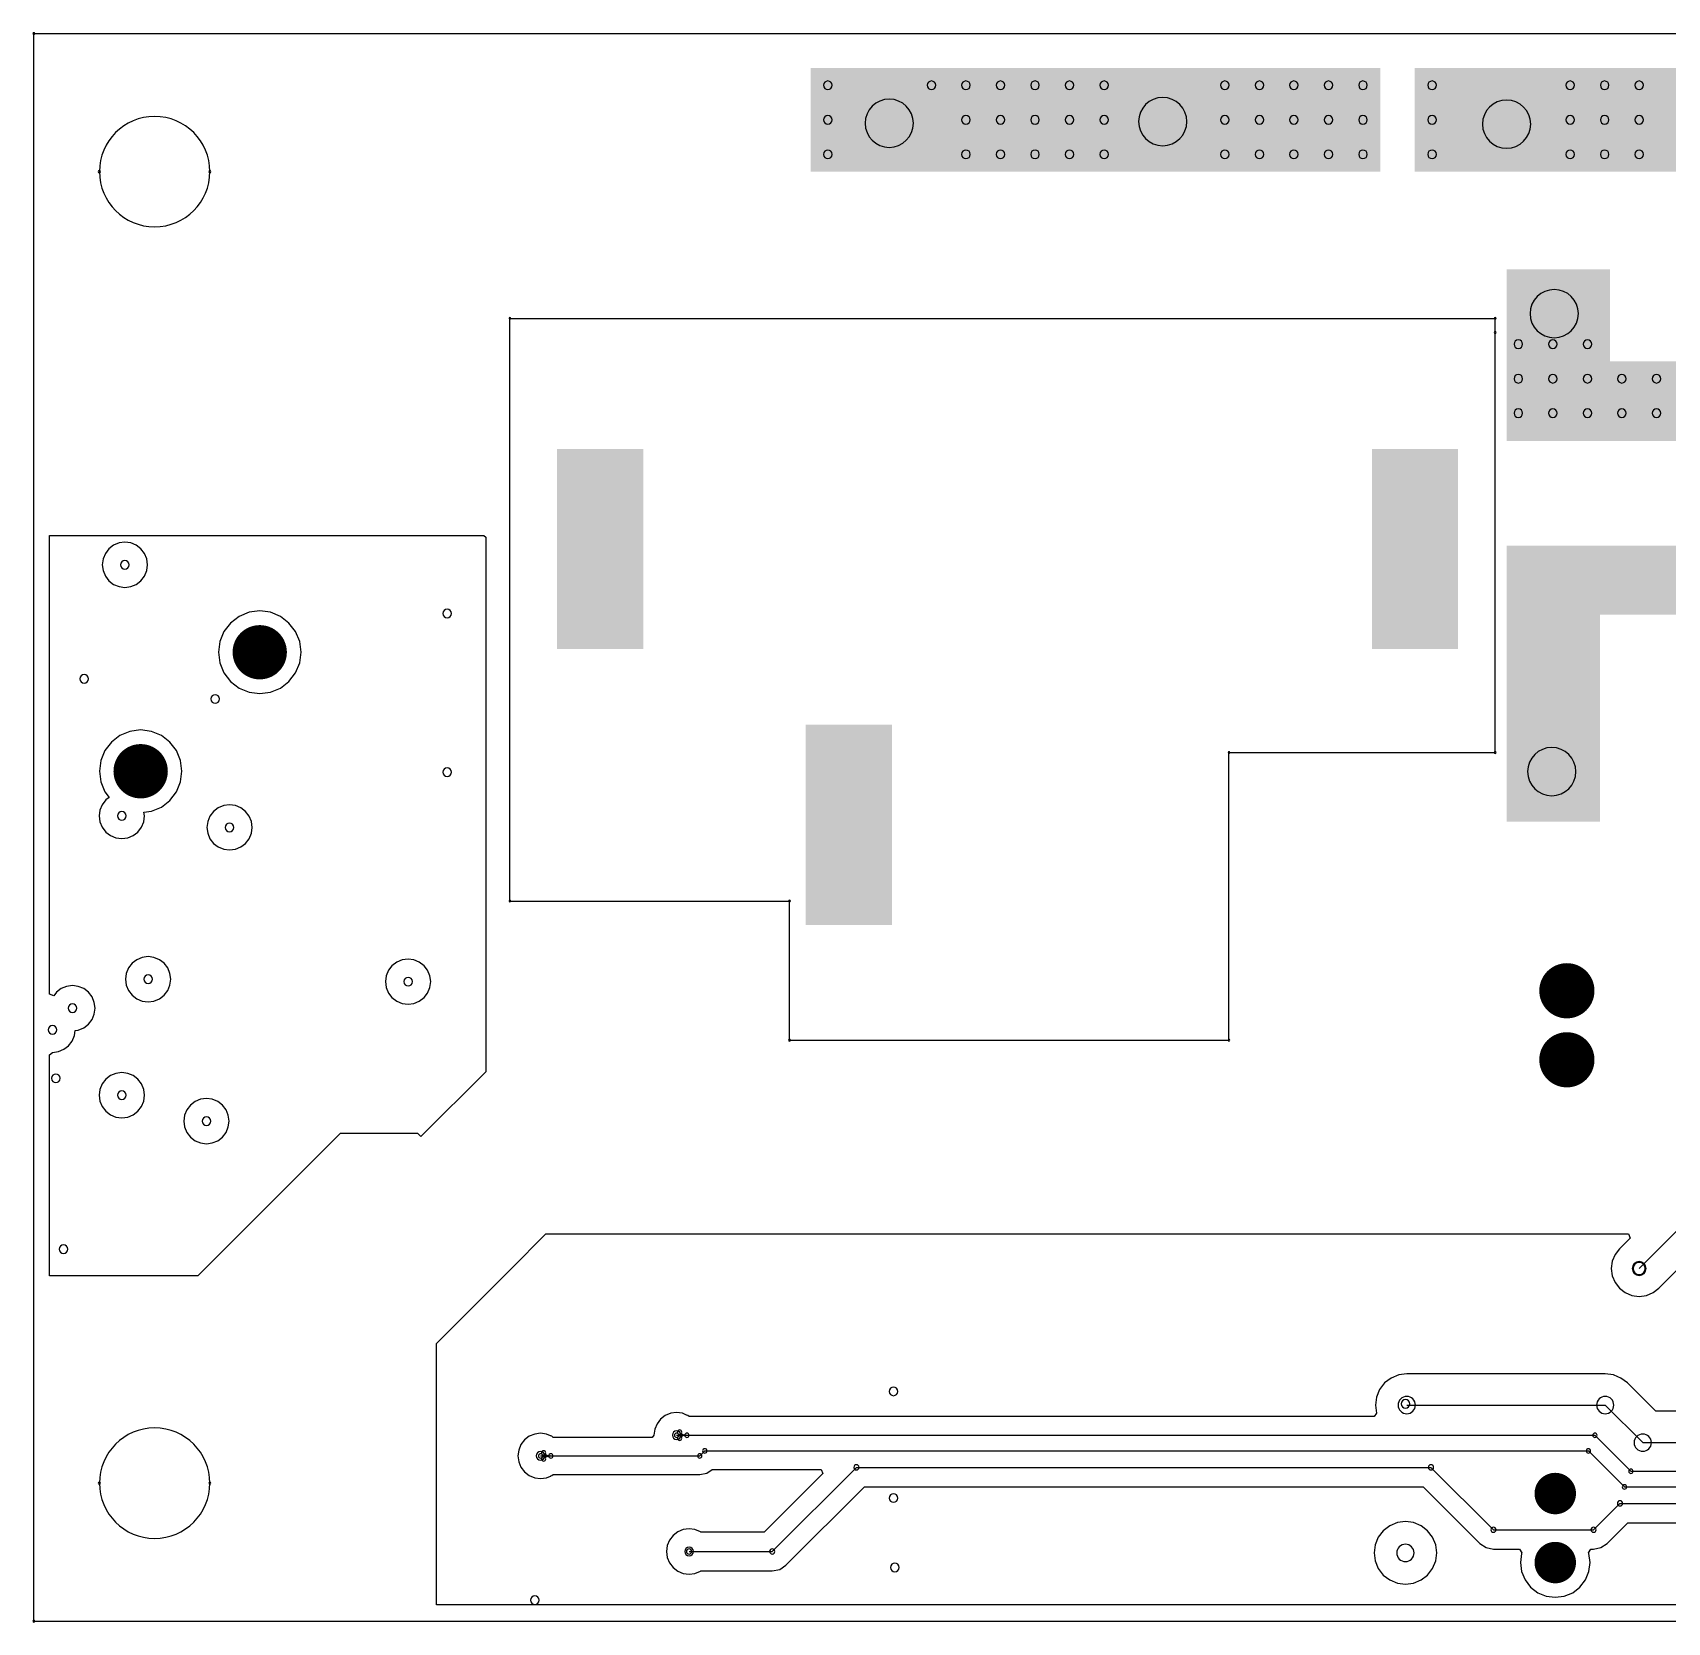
# Model space of a CAD drawing. Header units: inches. Extents: x 32166 to 34772, y 2386 to 4229.
# Drawn here: x 32893 to 33097.6, y 3573.1 to 3772 of the extents above; entities that cross this region are included whole.
import ezdxf

# ---------------------------------------------------------------- set-up
doc = ezdxf.new("R2010")
doc.units = ezdxf.units.IN
doc.header["$LTSCALE"] = 0.64311
doc.header["$MEASUREMENT"] = 0
for name, color, linetype in [('KEEPOUTLAYER', 6, 'CONTINUOUS'), ('MIDLAYER1', 16, 'CONTINUOUS'), ('MULTILAYER', 9, 'CONTINUOUS')]:
    doc.layers.add(name, color=color, linetype=linetype)

msp = doc.modelspace()

# ---------------------------------------------------------------- linework, layer by layer
at = {"layer": 'KEEPOUTLAYER'}
for p, q in [((32893.17, 3771.91), (34340.37, 3771.91)), ((32893.17, 3573.19), (32893.17, 3771.91)), ((32952.74, 3736.26), (33076.03, 3736.26)), ((32952.74, 3663.33), (32952.74, 3736.26)), ((33076.03, 3734.48), (33076.03, 3736.26)), ((33076.03, 3681.91), (33076.03, 3734.48)), ((33042.72, 3645.92), (33042.72, 3681.91)), ((33042.72, 3681.91), (33076.03, 3681.91)), ((32952.74, 3663.33), (32987.73, 3663.33)), ((32987.73, 3645.92), (32987.73, 3663.33)), ((32987.73, 3645.92), (33042.72, 3645.92)), ((32893.17, 3573.19), (34340.37, 3573.19))]:
    msp.add_line(p, q, dxfattribs=at)
for centre, radius, start, end in [((32893.17, 3771.91), 0.108, 0, 180), ((32893.17, 3771.91), 0.108, 0, 180), ((32893.17, 3771.91), 0.108, 180, 0), ((32893.17, 3771.91), 0.108, 180, 0), ((32908.29, 3754.63), 6.91, 0, 180), ((32901.38, 3754.63), 0.137, 0, 180), ((32901.38, 3754.63), 0.137, 180, 0), ((32908.29, 3754.63), 6.91, 180, 0), ((32915.2, 3754.63), 0.137, 0, 180), ((32915.2, 3754.63), 0.137, 180, 0), ((32952.74, 3736.26), 0.108, 0, 180), ((32952.74, 3736.26), 0.108, 0, 180), ((32952.74, 3736.26), 0.108, 180, 0), ((32952.74, 3736.26), 0.108, 180, 0), ((33076.03, 3736.26), 0.108, 0, 180), ((33076.03, 3736.26), 0.108, 0, 180), ((33076.03, 3736.26), 0.108, 180, 0), ((33076.03, 3736.26), 0.108, 180, 0), ((33076.03, 3734.48), 0.108, 0, 180), ((33076.03, 3734.48), 0.108, 0, 180), ((33076.03, 3734.48), 0.108, 180, 0), ((33076.03, 3734.48), 0.108, 180, 0), ((33042.72, 3681.91), 0.108, 0, 180), ((33042.72, 3681.91), 0.108, 0, 180), ((33042.72, 3681.91), 0.108, 180, 0), ((33042.72, 3681.91), 0.108, 180, 0), ((33076.03, 3681.91), 0.108, 0, 180), ((33076.03, 3681.91), 0.108, 0, 180), ((33076.03, 3681.91), 0.108, 180, 0), ((33076.03, 3681.91), 0.108, 180, 0), ((32952.74, 3663.33), 0.108, 0, 180), ((32952.74, 3663.33), 0.108, 0, 180), ((32952.74, 3663.33), 0.108, 180, 0), ((32952.74, 3663.33), 0.108, 180, 0), ((32987.73, 3663.33), 0.108, 0, 180), ((32987.73, 3663.33), 0.108, 0, 180), ((32987.73, 3663.33), 0.108, 180, 0), ((32987.73, 3663.33), 0.108, 180, 0), ((32987.73, 3645.92), 0.108, 0, 180), ((32987.73, 3645.92), 0.108, 0, 180), ((32987.73, 3645.92), 0.108, 180, 0), ((32987.73, 3645.92), 0.108, 180, 0), ((33042.72, 3645.92), 0.108, 0, 180), ((33042.72, 3645.92), 0.108, 0, 180), ((33042.72, 3645.92), 0.108, 180, 0), ((33042.72, 3645.92), 0.108, 180, 0), ((32908.29, 3590.47), 6.91, 0, 180), ((32901.38, 3590.47), 0.137, 0, 180), ((32901.38, 3590.47), 0.137, 180, 0), ((32908.29, 3590.47), 6.91, 180, 0), ((32915.2, 3590.47), 0.137, 0, 180), ((32915.2, 3590.47), 0.137, 180, 0), ((32893.17, 3573.19), 0.137, 0, 180), ((32893.17, 3573.19), 0.137, 180, 0), ((32893.17, 3573.19), 0.108, 0, 180), ((32893.17, 3573.19), 0.108, 180, 0)]:
    msp.add_arc(centre, radius, start, end, dxfattribs=at)
at = {"layer": 'MIDLAYER1'}
for p, q in [((32895.15, 3651.66), (32895.15, 3709.1)), ((32895.15, 3709.1), (32949.5, 3709.1)), ((32949.5, 3709.1), (32949.72, 3708.88)), ((32949.72, 3708.88), (32949.72, 3641.96)), ((32902.12, 3706.84), (32901.84, 3706.16)), ((32902.57, 3707.43), (32902.12, 3706.84)), ((32903.16, 3707.88), (32902.57, 3707.43)), ((32903.84, 3708.16), (32903.16, 3707.88)), ((32904.57, 3708.26), (32903.84, 3708.16)), ((32905.3, 3708.16), (32904.57, 3708.26)), ((32905.99, 3707.88), (32905.3, 3708.16)), ((32906.57, 3707.43), (32905.99, 3707.88)), ((32907.02, 3706.84), (32906.57, 3707.43)), ((32907.31, 3706.16), (32907.02, 3706.84)), ((32901.84, 3706.16), (32901.74, 3705.42)), ((32901.74, 3705.42), (32901.84, 3704.69)), ((32901.84, 3704.69), (32902.12, 3704.01)), ((32907.02, 3704.01), (32907.31, 3704.69)), ((32907.4, 3705.42), (32907.31, 3706.16)), ((32907.31, 3704.69), (32907.4, 3705.42)), ((32902.12, 3704.01), (32902.57, 3703.42)), ((32902.57, 3703.42), (32903.16, 3702.97)), ((32903.16, 3702.97), (32903.84, 3702.69)), ((32903.84, 3702.69), (32904.57, 3702.59)), ((32904.57, 3702.59), (32905.3, 3702.69)), ((32905.3, 3702.69), (32905.99, 3702.97)), ((32905.99, 3702.97), (32906.57, 3703.42)), ((32906.57, 3703.42), (32907.02, 3704.01)), ((32917.78, 3698.13), (32916.96, 3697.06)), ((32918.85, 3698.95), (32917.78, 3698.13)), ((32920.1, 3699.47), (32918.85, 3698.95)), ((32921.44, 3699.64), (32920.1, 3699.47)), ((32922.78, 3699.47), (32921.44, 3699.64)), ((32924.02, 3698.95), (32922.78, 3699.47)), ((32925.1, 3698.13), (32924.02, 3698.95)), ((32925.92, 3697.06), (32925.1, 3698.13)), ((32916.96, 3697.06), (32916.44, 3695.81)), ((32926.44, 3695.81), (32925.92, 3697.06)), ((32916.44, 3695.81), (32916.26, 3694.47)), ((32916.26, 3694.47), (32916.44, 3693.13)), ((32926.61, 3694.47), (32926.44, 3695.81)), ((32926.44, 3693.13), (32926.61, 3694.47)), ((32916.44, 3693.13), (32916.96, 3691.88)), ((32925.92, 3691.88), (32926.44, 3693.13)), ((32916.96, 3691.88), (32917.78, 3690.81)), ((32917.78, 3690.81), (32918.85, 3689.99)), ((32918.85, 3689.99), (32920.1, 3689.47)), ((32922.78, 3689.47), (32924.02, 3689.99)), ((32924.02, 3689.99), (32925.1, 3690.81)), ((32925.1, 3690.81), (32925.92, 3691.88)), ((32920.1, 3689.47), (32921.44, 3689.3)), ((32921.44, 3689.3), (32922.78, 3689.47)), ((32903.95, 3684.05), (32902.88, 3683.23)), ((32905.2, 3684.57), (32903.95, 3684.05)), ((32906.54, 3684.75), (32905.2, 3684.57)), ((32907.88, 3684.57), (32906.54, 3684.75)), ((32909.13, 3684.05), (32907.88, 3684.57)), ((32910.2, 3683.23), (32909.13, 3684.05)), ((32902.06, 3682.16), (32901.54, 3680.91)), ((32902.88, 3683.23), (32902.06, 3682.16)), ((32911.02, 3682.16), (32910.2, 3683.23)), ((32911.54, 3680.91), (32911.02, 3682.16)), ((32901.54, 3680.91), (32901.37, 3679.57)), ((32911.71, 3679.57), (32911.54, 3680.91)), ((32901.37, 3679.57), (32901.54, 3678.23)), ((32901.54, 3678.23), (32902.06, 3676.99)), ((32911.02, 3676.99), (32911.54, 3678.23)), ((32911.54, 3678.23), (32911.71, 3679.57)), ((32902.18, 3675.98), (32901.73, 3675.39)), ((32902.06, 3676.99), (32902.59, 3676.29)), ((32902.59, 3676.29), (32902.18, 3675.98)), ((32909.13, 3675.09), (32910.2, 3675.91)), ((32910.2, 3675.91), (32911.02, 3676.99)), ((32901.45, 3674.71), (32901.35, 3673.98)), ((32901.35, 3673.98), (32901.45, 3673.24)), ((32901.73, 3675.39), (32901.45, 3674.71)), ((32906.92, 3673.24), (32907.02, 3673.98)), ((32906.95, 3674.45), (32907.88, 3674.58)), ((32907.02, 3673.98), (32906.95, 3674.45)), ((32907.88, 3674.58), (32909.13, 3675.09)), ((32915.21, 3673.97), (32914.93, 3673.28)), ((32915.66, 3674.55), (32915.21, 3673.97)), ((32916.25, 3675), (32915.66, 3674.55)), ((32916.93, 3675.29), (32916.25, 3675)), ((32917.66, 3675.38), (32916.93, 3675.29)), ((32918.39, 3675.29), (32917.66, 3675.38)), ((32919.08, 3675), (32918.39, 3675.29)), ((32919.66, 3674.55), (32919.08, 3675)), ((32920.11, 3673.97), (32919.66, 3674.55)), ((32920.4, 3673.28), (32920.11, 3673.97)), ((32901.45, 3673.24), (32901.73, 3672.56)), ((32901.73, 3672.56), (32902.18, 3671.97)), ((32902.18, 3671.97), (32902.77, 3671.52)), ((32902.77, 3671.52), (32903.45, 3671.24)), ((32904.92, 3671.24), (32905.6, 3671.52)), ((32905.6, 3671.52), (32906.19, 3671.97)), ((32906.19, 3671.97), (32906.64, 3672.56)), ((32906.64, 3672.56), (32906.92, 3673.24)), ((32914.93, 3673.28), (32914.83, 3672.55)), ((32914.83, 3672.55), (32914.93, 3671.82)), ((32914.93, 3671.82), (32915.21, 3671.13)), ((32920.11, 3671.13), (32920.4, 3671.82)), ((32920.49, 3672.55), (32920.4, 3673.28)), ((32920.4, 3671.82), (32920.49, 3672.55)), ((32903.45, 3671.24), (32904.18, 3671.14)), ((32904.18, 3671.14), (32904.92, 3671.24)), ((32915.21, 3671.13), (32915.66, 3670.55)), ((32915.66, 3670.55), (32916.25, 3670.1)), ((32916.25, 3670.1), (32916.93, 3669.81)), ((32916.93, 3669.81), (32917.66, 3669.72)), ((32917.66, 3669.72), (32918.39, 3669.81)), ((32918.39, 3669.81), (32919.08, 3670.1)), ((32919.08, 3670.1), (32919.66, 3670.55)), ((32919.66, 3670.55), (32920.11, 3671.13)), ((32905.46, 3655.54), (32905.01, 3654.96)), ((32906.05, 3655.99), (32905.46, 3655.54)), ((32906.73, 3656.28), (32906.05, 3655.99)), ((32907.47, 3656.37), (32906.73, 3656.28)), ((32908.2, 3656.28), (32907.47, 3656.37)), ((32908.88, 3655.99), (32908.2, 3656.28)), ((32909.47, 3655.54), (32908.88, 3655.99)), ((32909.92, 3654.96), (32909.47, 3655.54)), ((32937.99, 3655.24), (32937.54, 3654.66)), ((32938.58, 3655.69), (32937.99, 3655.24)), ((32939.26, 3655.97), (32938.58, 3655.69)), ((32940, 3656.07), (32939.26, 3655.97)), ((32940.73, 3655.97), (32940, 3656.07)), ((32941.41, 3655.69), (32940.73, 3655.97)), ((32942, 3655.24), (32941.41, 3655.69)), ((32942.45, 3654.66), (32942, 3655.24)), ((32904.73, 3654.27), (32904.63, 3653.54)), ((32904.63, 3653.54), (32904.73, 3652.81)), ((32905.01, 3654.96), (32904.73, 3654.27)), ((32910.2, 3654.27), (32909.92, 3654.96)), ((32910.3, 3653.54), (32910.2, 3654.27)), ((32910.2, 3652.81), (32910.3, 3653.54)), ((32937.26, 3653.97), (32937.16, 3653.24)), ((32937.16, 3653.24), (32937.26, 3652.51)), ((32937.54, 3654.66), (32937.26, 3653.97)), ((32942.73, 3653.97), (32942.45, 3654.66)), ((32942.83, 3653.24), (32942.73, 3653.97)), ((32942.73, 3652.51), (32942.83, 3653.24)), ((32895.67, 3651.48), (32895.15, 3651.66)), ((32896, 3651.92), (32895.67, 3651.48)), ((32896.59, 3652.37), (32896, 3651.92)), ((32897.27, 3652.65), (32896.59, 3652.37)), ((32898.01, 3652.75), (32897.27, 3652.65)), ((32898.74, 3652.65), (32898.01, 3652.75)), ((32899.42, 3652.37), (32898.74, 3652.65)), ((32900.01, 3651.92), (32899.42, 3652.37)), ((32900.46, 3651.33), (32900.01, 3651.92)), ((32900.74, 3650.65), (32900.46, 3651.33)), ((32904.73, 3652.81), (32905.01, 3652.13)), ((32905.01, 3652.13), (32905.46, 3651.54)), ((32905.46, 3651.54), (32906.05, 3651.09)), ((32906.05, 3651.09), (32906.73, 3650.81)), ((32908.2, 3650.81), (32908.88, 3651.09)), ((32908.88, 3651.09), (32909.47, 3651.54)), ((32909.47, 3651.54), (32909.92, 3652.13)), ((32909.92, 3652.13), (32910.2, 3652.81)), ((32937.26, 3652.51), (32937.54, 3651.82)), ((32937.54, 3651.82), (32937.99, 3651.24)), ((32937.99, 3651.24), (32938.58, 3650.79)), ((32941.41, 3650.79), (32942, 3651.24)), ((32942, 3651.24), (32942.45, 3651.82)), ((32942.45, 3651.82), (32942.73, 3652.51)), ((32900.46, 3648.5), (32900.74, 3649.18)), ((32900.84, 3649.91), (32900.74, 3650.65)), ((32900.74, 3649.18), (32900.84, 3649.91)), ((32906.73, 3650.81), (32907.47, 3650.71)), ((32907.47, 3650.71), (32908.2, 3650.81)), ((32938.58, 3650.79), (32939.26, 3650.5)), ((32939.26, 3650.5), (32940, 3650.41)), ((32940, 3650.41), (32940.73, 3650.5)), ((32940.73, 3650.5), (32941.41, 3650.79)), ((32898.25, 3646.49), (32898.33, 3647.12)), ((32898.33, 3647.12), (32898.74, 3647.18)), ((32898.74, 3647.18), (32899.42, 3647.46)), ((32899.42, 3647.46), (32900.01, 3647.91)), ((32900.01, 3647.91), (32900.46, 3648.5)), ((32896.93, 3644.77), (32897.52, 3645.22)), ((32897.52, 3645.22), (32897.97, 3645.81)), ((32897.97, 3645.81), (32898.25, 3646.49)), ((32895.15, 3644.07), (32895.51, 3644.39)), ((32895.15, 3616.43), (32895.15, 3644.07)), ((32895.51, 3644.39), (32896.25, 3644.49)), ((32896.25, 3644.49), (32896.93, 3644.77)), ((32902.18, 3641.03), (32901.73, 3640.44)), ((32902.77, 3641.48), (32902.18, 3641.03)), ((32903.45, 3641.76), (32902.77, 3641.48)), ((32904.18, 3641.86), (32903.45, 3641.76)), ((32904.92, 3641.76), (32904.18, 3641.86)), ((32905.6, 3641.48), (32904.92, 3641.76)), ((32906.19, 3641.03), (32905.6, 3641.48)), ((32906.64, 3640.44), (32906.19, 3641.03)), ((32949.72, 3641.96), (32941.59, 3633.84)), ((32901.45, 3639.76), (32901.35, 3639.03)), ((32901.35, 3639.03), (32901.45, 3638.29)), ((32901.73, 3640.44), (32901.45, 3639.76)), ((32906.92, 3639.76), (32906.64, 3640.44)), ((32907.02, 3639.03), (32906.92, 3639.76)), ((32906.92, 3638.29), (32907.02, 3639.03)), ((32901.45, 3638.29), (32901.73, 3637.61)), ((32901.73, 3637.61), (32902.18, 3637.02)), ((32902.18, 3637.02), (32902.77, 3636.57)), ((32905.6, 3636.57), (32906.19, 3637.02)), ((32906.19, 3637.02), (32906.64, 3637.61)), ((32906.64, 3637.61), (32906.92, 3638.29)), ((32912.31, 3637.2), (32912.03, 3636.52)), ((32912.77, 3637.79), (32912.31, 3637.2)), ((32913.35, 3638.24), (32912.77, 3637.79)), ((32914.03, 3638.52), (32913.35, 3638.24)), ((32914.77, 3638.62), (32914.03, 3638.52)), ((32915.5, 3638.52), (32914.77, 3638.62)), ((32916.18, 3638.24), (32915.5, 3638.52)), ((32916.77, 3637.79), (32916.18, 3638.24)), ((32917.22, 3637.2), (32916.77, 3637.79)), ((32917.5, 3636.52), (32917.22, 3637.2)), ((32902.77, 3636.57), (32903.45, 3636.29)), ((32903.45, 3636.29), (32904.18, 3636.19)), ((32904.18, 3636.19), (32904.92, 3636.29)), ((32904.92, 3636.29), (32905.6, 3636.57)), ((32912.03, 3636.52), (32911.94, 3635.79)), ((32911.94, 3635.79), (32912.03, 3635.05)), ((32912.03, 3635.05), (32912.31, 3634.37)), ((32917.22, 3634.37), (32917.5, 3635.05)), ((32917.6, 3635.79), (32917.5, 3636.52)), ((32917.5, 3635.05), (32917.6, 3635.79)), ((32912.31, 3634.37), (32912.77, 3633.78)), ((32912.77, 3633.78), (32913.35, 3633.33)), ((32913.35, 3633.33), (32914.03, 3633.05)), ((32931.49, 3634.23), (32913.69, 3616.43)), ((32914.03, 3633.05), (32914.77, 3632.95)), ((32914.77, 3632.95), (32915.5, 3633.05)), ((32915.5, 3633.05), (32916.18, 3633.33)), ((32916.18, 3633.33), (32916.77, 3633.78)), ((32916.77, 3633.78), (32917.22, 3634.37)), ((32941.21, 3634.23), (32931.49, 3634.23)), ((32941.59, 3633.84), (32941.21, 3634.23)), ((33094.05, 3617.34), (33099.27, 3622.57)), ((32952.85, 3617.26), (32957.25, 3621.66)), ((32957.25, 3621.66), (33092.72, 3621.66)), ((33092.93, 3621.15), (33091.58, 3619.8)), ((33092.72, 3621.66), (33092.93, 3621.15)), ((33091.03, 3619.08), (33090.68, 3618.24)), ((33091.58, 3619.8), (33091.03, 3619.08)), ((33096.51, 3614.88), (33100.72, 3619.08)), ((32913.69, 3616.43), (32895.15, 3616.43)), ((32943.54, 3607.94), (32952.85, 3617.26)), ((33090.68, 3618.24), (33090.56, 3617.34)), ((33090.56, 3617.34), (33090.68, 3616.44)), ((33090.68, 3616.44), (33091.03, 3615.6)), ((33091.03, 3615.6), (33091.58, 3614.88)), ((33091.58, 3614.88), (33092.3, 3614.32)), ((33092.3, 3614.32), (33093.15, 3613.97)), ((33094.95, 3613.97), (33095.79, 3614.32)), ((33095.79, 3614.32), (33096.51, 3614.88)), ((33093.15, 3613.97), (33094.05, 3613.85)), ((33094.05, 3613.85), (33094.95, 3613.97)), ((32943.54, 3575.23), (32943.54, 3607.94)), ((33063.96, 3604.02), (33063.01, 3603.63)), ((33064.97, 3604.16), (33063.96, 3604.02)), ((33089.8, 3604.16), (33064.97, 3604.16)), ((33090.82, 3604.02), (33089.8, 3604.16)), ((33091.37, 3603.79), (33090.82, 3604.02)), ((33061.57, 3602.2), (33061.18, 3601.25)), ((33062.2, 3603.01), (33061.57, 3602.2)), ((33063.01, 3603.63), (33062.2, 3603.01)), ((33091.76, 3603.63), (33091.37, 3603.79)), ((33092.57, 3603.01), (33091.76, 3603.63)), ((33096.12, 3599.46), (33092.57, 3603.01)), ((33061.18, 3601.25), (33061.05, 3600.24)), ((33061.05, 3600.24), (33061.18, 3599.22)), ((33064.97, 3600.24), (33089.8, 3600.24)), ((33089.8, 3600.24), (33094.5, 3595.54)), ((32971.15, 3597.89), (32970.87, 3597.21)), ((32971.6, 3598.48), (32971.15, 3597.89)), ((32972.19, 3598.93), (32971.6, 3598.48)), ((32972.87, 3599.21), (32972.19, 3598.93)), ((32973.61, 3599.31), (32972.87, 3599.21)), ((32974.34, 3599.21), (32973.61, 3599.31)), ((32974.85, 3599), (32974.34, 3599.21)), ((32974.87, 3598.99), (32974.85, 3599)), ((32974.89, 3598.98), (32974.87, 3598.99)), ((32975.02, 3598.93), (32974.89, 3598.98)), ((32975.19, 3598.8), (32975.02, 3598.93)), ((33060.9, 3598.8), (32975.19, 3598.8)), ((33061.18, 3599.22), (33060.9, 3598.8)), ((33112.48, 3599.46), (33096.12, 3599.46)), ((32954.58, 3595.89), (32954.13, 3595.3)), ((32955.17, 3596.34), (32954.58, 3595.89)), ((32955.85, 3596.62), (32955.17, 3596.34)), ((32956.58, 3596.71), (32955.85, 3596.62)), ((32957.32, 3596.62), (32956.58, 3596.71)), ((32957.83, 3596.41), (32957.32, 3596.62)), ((32957.85, 3596.4), (32957.83, 3596.41)), ((32957.87, 3596.39), (32957.85, 3596.4)), ((32958, 3596.34), (32957.87, 3596.39)), ((32958.17, 3596.2), (32958, 3596.34)), ((32970.54, 3596.2), (32958.17, 3596.2)), ((32970.77, 3596.47), (32970.54, 3596.2)), ((32970.87, 3597.21), (32970.77, 3596.47)), ((32973.61, 3596.47), (33088.51, 3596.47)), ((33088.51, 3596.47), (33093.02, 3591.96)), ((32953.85, 3594.62), (32953.75, 3593.88)), ((32953.75, 3593.88), (32953.85, 3593.15)), ((32954.13, 3595.3), (32953.85, 3594.62)), ((32956.58, 3593.88), (32976.5, 3593.88)), ((32976.5, 3593.88), (32977.13, 3594.51)), ((32977.13, 3594.51), (33087.7, 3594.51)), ((33087.7, 3594.51), (33092.21, 3590)), ((33094.5, 3595.54), (33114.1, 3595.54)), ((32953.85, 3593.15), (32954.13, 3592.47)), ((32954.13, 3592.47), (32954.58, 3591.88)), ((32954.58, 3591.88), (32955.17, 3591.43)), ((32976.5, 3591.56), (32977.39, 3591.74)), ((32977.39, 3591.74), (32978.07, 3592.19)), ((32978.07, 3592.19), (32991.7, 3592.19)), ((32985.57, 3581.92), (32996.11, 3592.45)), ((32991.7, 3592.19), (32991.91, 3591.69)), ((32996.11, 3592.45), (33068, 3592.45)), ((33068, 3592.45), (33075.82, 3584.64)), ((33093.02, 3591.96), (33126.27, 3591.96)), ((32955.17, 3591.43), (32955.85, 3591.15)), ((32955.85, 3591.15), (32956.58, 3591.05)), ((32956.58, 3591.05), (32957.32, 3591.15)), ((32957.32, 3591.15), (32957.83, 3591.36)), ((32957.83, 3591.36), (32957.85, 3591.36)), ((32957.85, 3591.36), (32957.87, 3591.37)), ((32957.87, 3591.37), (32958, 3591.43)), ((32958, 3591.43), (32958.17, 3591.56)), ((32958.17, 3591.56), (32976.5, 3591.56)), ((32991.91, 3591.69), (32984.57, 3584.34)), ((32987.28, 3580.2), (32997.11, 3590.03)), ((32997.11, 3590.03), (33067, 3590.03)), ((33067, 3590.03), (33074.1, 3582.92)), ((33092.21, 3590), (33127.08, 3590)), ((33088.34, 3584.64), (33091.65, 3587.94)), ((33091.65, 3587.94), (33127.94, 3587.94)), ((33064.8, 3585.66), (33063.79, 3585.53)), ((33065.82, 3585.53), (33064.8, 3585.66)), ((32973.16, 3583.92), (32972.71, 3583.33)), ((32973.74, 3584.37), (32973.16, 3583.92)), ((32974.43, 3584.65), (32973.74, 3584.37)), ((32975.16, 3584.75), (32974.43, 3584.65)), ((32975.89, 3584.65), (32975.16, 3584.75)), ((32976.58, 3584.37), (32975.89, 3584.65)), ((32976.62, 3584.34), (32976.58, 3584.37)), ((32984.57, 3584.34), (32976.62, 3584.34)), ((33061.4, 3583.7), (33061.01, 3582.76)), ((33062.03, 3584.52), (33061.4, 3583.7)), ((33062.84, 3585.14), (33062.03, 3584.52)), ((33063.79, 3585.53), (33062.84, 3585.14)), ((33066.76, 3585.14), (33065.82, 3585.53)), ((33067.57, 3584.52), (33066.76, 3585.14)), ((33068.2, 3583.7), (33067.57, 3584.52)), ((33068.59, 3582.76), (33068.2, 3583.7)), ((33075.82, 3584.64), (33088.34, 3584.64)), ((33090.06, 3582.92), (33092.65, 3585.52)), ((33092.65, 3585.52), (33127.94, 3585.52)), ((32972.42, 3582.65), (32972.33, 3581.92)), ((32972.33, 3581.92), (32972.42, 3581.18)), ((32972.71, 3583.33), (32972.42, 3582.65)), ((32975.16, 3581.92), (32985.57, 3581.92)), ((33061.01, 3582.76), (33060.88, 3581.74)), ((33060.88, 3581.74), (33061.01, 3580.73)), ((33068.72, 3581.74), (33068.59, 3582.76)), ((33068.59, 3580.73), (33068.72, 3581.74)), ((33074.1, 3582.92), (33074.89, 3582.4)), ((33074.89, 3582.4), (33075.82, 3582.22)), ((33075.82, 3582.22), (33079.08, 3582.22)), ((33079.08, 3582.22), (33079.38, 3581.76)), ((33079.34, 3581.66), (33079.19, 3580.53)), ((33079.38, 3581.76), (33079.34, 3581.66)), ((33087.72, 3581.76), (33088.02, 3582.22)), ((33087.76, 3581.66), (33087.72, 3581.76)), ((33087.91, 3580.53), (33087.76, 3581.66)), ((33088.02, 3582.22), (33088.34, 3582.22)), ((33088.34, 3582.22), (33089.27, 3582.4)), ((33089.27, 3582.4), (33090.06, 3582.92)), ((32972.42, 3581.18), (32972.71, 3580.5)), ((32972.71, 3580.5), (32973.16, 3579.91)), ((32973.16, 3579.91), (32973.74, 3579.46)), ((32973.74, 3579.46), (32974.43, 3579.18)), ((32975.89, 3579.18), (32976.58, 3579.46)), ((32976.58, 3579.46), (32976.62, 3579.49)), ((32976.62, 3579.49), (32985.57, 3579.49)), ((32985.57, 3579.49), (32986.5, 3579.68)), ((32986.5, 3579.68), (32987.28, 3580.2)), ((33061.01, 3580.73), (33061.4, 3579.78)), ((33061.4, 3579.78), (33062.03, 3578.97)), ((33067.57, 3578.97), (33068.2, 3579.78)), ((33068.2, 3579.78), (33068.59, 3580.73)), ((33079.19, 3580.53), (33079.34, 3579.41)), ((33087.76, 3579.41), (33087.91, 3580.53)), ((32974.43, 3579.18), (32975.16, 3579.08)), ((32975.16, 3579.08), (32975.89, 3579.18)), ((33062.03, 3578.97), (33062.84, 3578.35)), ((33062.84, 3578.35), (33063.79, 3577.96)), ((33063.79, 3577.96), (33064.8, 3577.82)), ((33064.8, 3577.82), (33065.82, 3577.96)), ((33065.82, 3577.96), (33066.76, 3578.35)), ((33066.76, 3578.35), (33067.57, 3578.97)), ((33079.34, 3579.41), (33079.78, 3578.35)), ((33079.78, 3578.35), (33080.47, 3577.45)), ((33080.47, 3577.45), (33081.37, 3576.76)), ((33085.73, 3576.76), (33086.63, 3577.45)), ((33086.63, 3577.45), (33087.32, 3578.35)), ((33087.32, 3578.35), (33087.76, 3579.41)), ((33081.37, 3576.76), (33082.42, 3576.32)), ((33082.42, 3576.32), (33083.55, 3576.18)), ((33083.55, 3576.18), (33084.68, 3576.32)), ((33084.68, 3576.32), (33085.73, 3576.76)), ((33365.74, 3575.23), (32943.54, 3575.23))]:
    msp.add_line(p, q, dxfattribs=at)
for points, const_width in [([(32922.64, 3695.67, 1), (32920.24, 3693.27, 1)], 3.4), ([(32907.74, 3680.78, 1), (32905.34, 3678.37, 1)], 3.4), ([(33083.28, 3652.1, 1), (33086.73, 3652.1, 1)], 3.46), ([(33083.28, 3643.46, 1), (33086.73, 3643.46, 1)], 3.46), ([(33084.85, 3589.17, 1), (33082.25, 3589.17, 1)], 2.59), ([(33084.85, 3580.53, 1), (33082.25, 3580.53, 1)], 2.59)]:
    msp.add_lwpolyline(points, format="xyb", close=True, dxfattribs=dict(at, const_width=const_width))
for centre, radius, start, end in [((32992.53, 3765.43), 0.54, 0, 180), ((33005.49, 3765.43), 0.54, 0, 180), ((33009.81, 3765.43), 0.54, 0, 180), ((33014.13, 3765.43), 0.54, 0, 180), ((33018.45, 3765.43), 0.54, 0, 180), ((33022.77, 3765.43), 0.54, 0, 180), ((33027.09, 3765.43), 0.54, 0, 180), ((33042.21, 3765.43), 0.54, 0, 180), ((33046.53, 3765.43), 0.54, 0, 180), ((33050.85, 3765.43), 0.54, 0, 180), ((33055.17, 3765.43), 0.54, 0, 180), ((33059.49, 3765.43), 0.54, 0, 180), ((33068.13, 3765.43), 0.54, 0, 180), ((33085.41, 3765.43), 0.54, 0, 180), ((33089.73, 3765.43), 0.54, 0, 180), ((33094.05, 3765.43), 0.54, 0, 180), ((32992.53, 3765.43), 0.54, 180, 0), ((33000.21, 3760.68), 3.02, 0, 180), ((33005.49, 3765.43), 0.54, 180, 0), ((33009.81, 3765.43), 0.54, 180, 0), ((33014.13, 3765.43), 0.54, 180, 0), ((33018.45, 3765.43), 0.54, 180, 0), ((33022.77, 3765.43), 0.54, 180, 0), ((33027.09, 3765.43), 0.54, 180, 0), ((33034.43, 3760.89), 3.02, 0, 180), ((33042.21, 3765.43), 0.54, 180, 0), ((33046.53, 3765.43), 0.54, 180, 0), ((33050.85, 3765.43), 0.54, 180, 0), ((33055.17, 3765.43), 0.54, 180, 0), ((33059.49, 3765.43), 0.54, 180, 0), ((33068.13, 3765.43), 0.54, 180, 0), ((33077.46, 3760.57), 3.02, 0, 180), ((33085.41, 3765.43), 0.54, 180, 0), ((33089.73, 3765.43), 0.54, 180, 0), ((33094.05, 3765.43), 0.54, 180, 0), ((32992.53, 3761.11), 0.54, 0, 180), ((33009.81, 3761.11), 0.54, 0, 180), ((33014.13, 3761.11), 0.54, 0, 180), ((33018.45, 3761.11), 0.54, 0, 180), ((33022.77, 3761.11), 0.54, 0, 180), ((33027.09, 3761.11), 0.54, 0, 180), ((33042.21, 3761.11), 0.54, 0, 180), ((33046.53, 3761.11), 0.54, 0, 180), ((33050.85, 3761.11), 0.54, 0, 180), ((33055.17, 3761.11), 0.54, 0, 180), ((33059.49, 3761.11), 0.54, 0, 180), ((33068.13, 3761.11), 0.54, 0, 180), ((33085.41, 3761.11), 0.54, 0, 180), ((33089.73, 3761.11), 0.54, 0, 180), ((33094.05, 3761.11), 0.54, 0, 180), ((32992.53, 3761.11), 0.54, 180, 0), ((33000.21, 3760.68), 3.02, 180, 0), ((33009.81, 3761.11), 0.54, 180, 0), ((33014.13, 3761.11), 0.54, 180, 0), ((33018.45, 3761.11), 0.54, 180, 0), ((33022.77, 3761.11), 0.54, 180, 0), ((33027.09, 3761.11), 0.54, 180, 0), ((33034.43, 3760.89), 3.02, 180, 0), ((33042.21, 3761.11), 0.54, 180, 0), ((33046.53, 3761.11), 0.54, 180, 0), ((33050.85, 3761.11), 0.54, 180, 0), ((33055.17, 3761.11), 0.54, 180, 0), ((33059.49, 3761.11), 0.54, 180, 0), ((33068.13, 3761.11), 0.54, 180, 0), ((33077.46, 3760.57), 3.02, 180, 0), ((33085.41, 3761.11), 0.54, 180, 0), ((33089.73, 3761.11), 0.54, 180, 0), ((33094.05, 3761.11), 0.54, 180, 0), ((32992.53, 3756.79), 0.54, 0, 180), ((32992.53, 3756.79), 0.54, 180, 0), ((33009.81, 3756.79), 0.54, 0, 180), ((33009.81, 3756.79), 0.54, 180, 0), ((33014.13, 3756.79), 0.54, 0, 180), ((33014.13, 3756.79), 0.54, 180, 0), ((33018.45, 3756.79), 0.54, 0, 180), ((33018.45, 3756.79), 0.54, 180, 0), ((33022.77, 3756.79), 0.54, 0, 180), ((33022.77, 3756.79), 0.54, 180, 0), ((33027.09, 3756.79), 0.54, 0, 180), ((33027.09, 3756.79), 0.54, 180, 0), ((33042.21, 3756.79), 0.54, 0, 180), ((33042.21, 3756.79), 0.54, 180, 0), ((33046.53, 3756.79), 0.54, 0, 180), ((33046.53, 3756.79), 0.54, 180, 0), ((33050.85, 3756.79), 0.54, 0, 180), ((33050.85, 3756.79), 0.54, 180, 0), ((33055.17, 3756.79), 0.54, 0, 180), ((33055.17, 3756.79), 0.54, 180, 0), ((33059.49, 3756.79), 0.54, 0, 180), ((33059.49, 3756.79), 0.54, 180, 0), ((33068.13, 3756.79), 0.54, 0, 180), ((33068.13, 3756.79), 0.54, 180, 0), ((33085.41, 3756.79), 0.54, 0, 180), ((33085.41, 3756.79), 0.54, 180, 0), ((33089.73, 3756.79), 0.54, 0, 180), ((33089.73, 3756.79), 0.54, 180, 0), ((33094.05, 3756.79), 0.54, 0, 180), ((33094.05, 3756.79), 0.54, 180, 0), ((33083.42, 3736.85), 3.02, 0, 180), ((33083.42, 3736.85), 3.02, 180, 0), ((33078.93, 3733.03), 0.54, 0, 180), ((33078.93, 3733.03), 0.54, 180, 0), ((33083.25, 3733.03), 0.54, 0, 180), ((33083.25, 3733.03), 0.54, 180, 0), ((33087.57, 3733.03), 0.54, 0, 180), ((33087.57, 3733.03), 0.54, 180, 0), ((33078.93, 3728.71), 0.54, 0, 180), ((33078.93, 3728.71), 0.54, 0, 180), ((33083.25, 3728.71), 0.54, 0, 180), ((33083.25, 3728.71), 0.54, 0, 180), ((33087.57, 3728.71), 0.54, 0, 180), ((33087.57, 3728.71), 0.54, 0, 180), ((33091.89, 3728.71), 0.54, 0, 180), ((33096.21, 3728.71), 0.54, 0, 180), ((33078.93, 3728.71), 0.54, 180, 0), ((33078.93, 3728.71), 0.54, 180, 0), ((33083.25, 3728.71), 0.54, 180, 0), ((33083.25, 3728.71), 0.54, 180, 0), ((33087.57, 3728.71), 0.54, 180, 0), ((33087.57, 3728.71), 0.54, 180, 0), ((33091.89, 3728.71), 0.54, 180, 0), ((33096.21, 3728.71), 0.54, 180, 0), ((33078.93, 3724.39), 0.54, 0, 180), ((33083.25, 3724.39), 0.54, 0, 180), ((33087.57, 3724.39), 0.54, 0, 180), ((33091.89, 3724.39), 0.54, 0, 180), ((33096.21, 3724.39), 0.54, 0, 180), ((33078.93, 3724.39), 0.54, 180, 0), ((33083.25, 3724.39), 0.54, 180, 0), ((33087.57, 3724.39), 0.54, 180, 0), ((33091.89, 3724.39), 0.54, 180, 0), ((33096.21, 3724.39), 0.54, 180, 0), ((32904.57, 3705.42), 0.54, 0, 180), ((32904.57, 3705.42), 0.54, 180, 0), ((32944.88, 3699.33), 0.54, 0, 180), ((32944.88, 3699.33), 0.54, 180, 0), ((32899.47, 3691.13), 0.54, 0, 180), ((32899.47, 3691.13), 0.54, 180, 0), ((32915.85, 3688.62), 0.54, 0, 180), ((32915.85, 3688.62), 0.54, 180, 0), ((33083.11, 3679.53), 3.02, 0, 180), ((32944.88, 3679.46), 0.54, 0, 180), ((32944.88, 3679.46), 0.54, 180, 0), ((33083.11, 3679.53), 3.02, 180, 0), ((32904.18, 3673.98), 0.54, 0, 180), ((32904.18, 3673.98), 0.54, 180, 0), ((32917.66, 3672.55), 0.54, 0, 180), ((32917.66, 3672.55), 0.54, 180, 0), ((32907.47, 3653.54), 0.54, 0, 180), ((32907.47, 3653.54), 0.54, 180, 0), ((32940, 3653.24), 0.54, 0, 180), ((32940, 3653.24), 0.54, 180, 0), ((32898.01, 3649.91), 0.54, 0, 180), ((32898.01, 3649.91), 0.54, 180, 0), ((32895.51, 3647.22), 0.54, 0, 180), ((32895.51, 3647.22), 0.54, 180, 0), ((32895.93, 3641.14), 0.54, 0, 180), ((32895.93, 3641.14), 0.54, 180, 0), ((32904.18, 3639.03), 0.54, 0, 180), ((32904.18, 3639.03), 0.54, 180, 0), ((32914.77, 3635.79), 0.54, 0, 180), ((32914.77, 3635.79), 0.54, 180, 0), ((32896.88, 3619.76), 0.54, 0, 180), ((32896.88, 3619.76), 0.54, 180, 0), ((33094.05, 3617.34), 0.864, 0, 180), ((33094.05, 3617.34), 0.864, 180, 0), ((33094.05, 3617.34), 0.756, 0, 180), ((33094.05, 3617.34), 0.756, 180, 0), ((33000.74, 3601.96), 0.54, 0, 180), ((33000.74, 3601.96), 0.54, 180, 0), ((33064.97, 3600.24), 1.08, 0, 180), ((33064.97, 3600.24), 1.08, 180, 0), ((33064.8, 3600.41), 0.54, 0, 180), ((33064.8, 3600.41), 0.54, 180, 0), ((33089.8, 3600.24), 1.08, 0, 180), ((33089.8, 3600.24), 1.08, 0, 180), ((33089.8, 3600.24), 1.08, 180, 0), ((33089.8, 3600.24), 1.08, 180, 0), ((32973.61, 3596.47), 0.54, 0, 180), ((32973.61, 3596.47), 0.54, 180, 0), ((32973.61, 3596.47), 0.274, 0, 180), ((32973.61, 3596.47), 0.274, 180, 0), ((32973.98, 3596.85), 0.274, 0, 180), ((32973.98, 3596.85), 0.274, 0, 180), ((32973.98, 3596.85), 0.274, 180, 0), ((32973.98, 3596.85), 0.274, 180, 0), ((32973.98, 3596.1), 0.274, 0, 180), ((32973.98, 3596.1), 0.274, 0, 180), ((32973.98, 3596.1), 0.274, 180, 0), ((32973.98, 3596.1), 0.274, 180, 0), ((32974.89, 3597.76), 1.28, 224.9996, 269.9996), ((32974.89, 3597.76), 1.28, 224.9996, 269.9996), ((32974.89, 3595.19), 1.28, 90.0004, 135.0004), ((32974.89, 3595.19), 1.28, 90.0004, 135.0004), ((32974.89, 3596.47), 0.274, 0, 180), ((32974.89, 3596.47), 0.274, 0, 180), ((32974.89, 3596.47), 0.274, 0, 180), ((32974.89, 3596.47), 0.274, 0, 180), ((32974.89, 3596.47), 0.274, 180, 0), ((32974.89, 3596.47), 0.274, 180, 0), ((32974.89, 3596.47), 0.274, 180, 0), ((32974.89, 3596.47), 0.274, 180, 0), ((33088.51, 3596.47), 0.274, 0, 180), ((33088.51, 3596.47), 0.274, 0, 180), ((33088.51, 3596.47), 0.274, 180, 0), ((33088.51, 3596.47), 0.274, 180, 0), ((33094.5, 3595.54), 1.08, 0, 180), ((33094.5, 3595.54), 1.08, 0, 180), ((32956.58, 3593.88), 0.54, 0, 180), ((32956.58, 3593.88), 0.54, 180, 0), ((32956.58, 3593.88), 0.274, 0, 180), ((32956.58, 3593.88), 0.274, 180, 0), ((32956.96, 3594.26), 0.274, 0, 180), ((32956.96, 3594.26), 0.274, 0, 180), ((32956.96, 3594.26), 0.274, 180, 0), ((32956.96, 3594.26), 0.274, 180, 0), ((32956.96, 3593.51), 0.274, 0, 180), ((32956.96, 3593.51), 0.274, 0, 180), ((32957.87, 3595.17), 1.28, 224.9996, 269.9996), ((32957.87, 3595.17), 1.28, 224.9996, 269.9996), ((32957.87, 3592.6), 1.28, 90.0004, 135.0004), ((32957.87, 3592.6), 1.28, 90.0004, 135.0004), ((32957.87, 3593.88), 0.274, 0, 180), ((32957.87, 3593.88), 0.274, 0, 180), ((32957.87, 3593.88), 0.274, 0, 180), ((32957.87, 3593.88), 0.274, 0, 180), ((32957.87, 3593.88), 0.274, 180, 0), ((32957.87, 3593.88), 0.274, 180, 0), ((32957.87, 3593.88), 0.274, 180, 0), ((32957.87, 3593.88), 0.274, 180, 0), ((32976.5, 3593.88), 0.274, 0, 180), ((32976.5, 3593.88), 0.274, 0, 180), ((32976.5, 3593.88), 0.274, 180, 0), ((32976.5, 3593.88), 0.274, 180, 0), ((32977.13, 3594.51), 0.274, 0, 180), ((32977.13, 3594.51), 0.274, 0, 180), ((32977.13, 3594.51), 0.274, 180, 0), ((32977.13, 3594.51), 0.274, 180, 0), ((33087.7, 3594.51), 0.274, 0, 180), ((33087.7, 3594.51), 0.274, 0, 180), ((33087.7, 3594.51), 0.274, 180, 0), ((33087.7, 3594.51), 0.274, 180, 0), ((33094.5, 3595.54), 1.08, 180, 0), ((33094.5, 3595.54), 1.08, 180, 0), ((32956.96, 3593.51), 0.274, 180, 0), ((32956.96, 3593.51), 0.274, 180, 0), ((32996.11, 3592.45), 0.324, 0, 180), ((32996.11, 3592.45), 0.324, 0, 180), ((32996.11, 3592.45), 0.324, 180, 0), ((32996.11, 3592.45), 0.324, 180, 0), ((33068, 3592.45), 0.324, 0, 180), ((33068, 3592.45), 0.324, 0, 180), ((33068, 3592.45), 0.324, 180, 0), ((33068, 3592.45), 0.324, 180, 0), ((33093.02, 3591.96), 0.274, 0, 180), ((33093.02, 3591.96), 0.274, 0, 180), ((33093.02, 3591.96), 0.274, 180, 0), ((33093.02, 3591.96), 0.274, 180, 0), ((33092.21, 3590), 0.274, 0, 180), ((33092.21, 3590), 0.274, 0, 180), ((33092.21, 3590), 0.274, 180, 0), ((33092.21, 3590), 0.274, 180, 0), ((33000.74, 3588.61), 0.54, 0, 180), ((33000.74, 3588.61), 0.54, 180, 0), ((33091.65, 3587.94), 0.324, 0, 180), ((33091.65, 3587.94), 0.324, 0, 180), ((33091.65, 3587.94), 0.324, 180, 0), ((33091.65, 3587.94), 0.324, 180, 0), ((33075.82, 3584.64), 0.324, 0, 180), ((33075.82, 3584.64), 0.324, 0, 180), ((33075.82, 3584.64), 0.324, 180, 0), ((33075.82, 3584.64), 0.324, 180, 0), ((33088.34, 3584.64), 0.324, 0, 180), ((33088.34, 3584.64), 0.324, 0, 180), ((33088.34, 3584.64), 0.324, 180, 0), ((33088.34, 3584.64), 0.324, 180, 0), ((32975.16, 3581.92), 0.54, 0, 180), ((32975.16, 3581.92), 0.54, 180, 0), ((32975.16, 3581.92), 0.324, 0, 180), ((32975.16, 3581.92), 0.324, 180, 0), ((32985.57, 3581.92), 0.324, 0, 180), ((32985.57, 3581.92), 0.324, 0, 180), ((32985.57, 3581.92), 0.324, 180, 0), ((32985.57, 3581.92), 0.324, 180, 0), ((33064.8, 3581.74), 1.08, 0, 180), ((33064.8, 3581.74), 1.08, 180, 0), ((33000.91, 3579.93), 0.54, 0, 180), ((33000.91, 3579.93), 0.54, 180, 0), ((32955.85, 3575.82), 0.54, 0, 180), ((32955.85, 3575.82), 0.54, 180, 0)]:
    msp.add_arc(centre, radius, start, end, dxfattribs=at)
for points in [[(32990.37, 3754.63), (33061.65, 3754.63), (32990.37, 3767.59), (33061.65, 3767.59)], [(33065.97, 3754.63), (33137.25, 3754.63), (33065.97, 3767.59), (33137.25, 3767.59)], [(33077.46, 3720.93), (33090.42, 3720.93), (33077.46, 3742.39), (33090.42, 3742.39)], [(33077.46, 3720.93), (33135.09, 3720.93), (33077.46, 3730.87), (33135.09, 3730.87)], [(32958.64, 3719.93), (32958.64, 3694.88), (32969.44, 3719.93), (32969.44, 3694.88)], [(33060.6, 3719.93), (33060.6, 3694.88), (33071.4, 3719.93), (33071.4, 3694.88)], [(33077.46, 3699.19), (33111.34, 3699.19), (33077.46, 3707.83), (33111.34, 3707.83)], [(33077.46, 3673.27), (33089.13, 3673.27), (33077.46, 3699.19), (33089.13, 3699.19)], [(32989.75, 3685.4), (32989.75, 3660.35), (33000.55, 3685.4), (33000.55, 3660.35)]]:
    msp.add_solid(points, dxfattribs=at)
at = {"layer": 'MULTILAYER'}
for points, const_width in [([(32922.64, 3695.67, 1), (32920.24, 3693.27, 1)], 3.4), ([(32907.74, 3680.78, 1), (32905.34, 3678.37, 1)], 3.4), ([(33083.28, 3652.1, 1), (33086.73, 3652.1, 1)], 3.46), ([(33083.28, 3643.46, 1), (33086.73, 3643.46, 1)], 3.46), ([(33084.85, 3589.17, 1), (33082.25, 3589.17, 1)], 2.59), ([(33084.85, 3580.53, 1), (33082.25, 3580.53, 1)], 2.59)]:
    msp.add_lwpolyline(points, format="xyb", close=True, dxfattribs=dict(at, const_width=const_width))
for centre, radius, start, end in [((32992.53, 3765.43), 0.54, 0, 180), ((33005.49, 3765.43), 0.54, 0, 180), ((33009.81, 3765.43), 0.54, 0, 180), ((33014.13, 3765.43), 0.54, 0, 180), ((33018.45, 3765.43), 0.54, 0, 180), ((33022.77, 3765.43), 0.54, 0, 180), ((33027.09, 3765.43), 0.54, 0, 180), ((33042.21, 3765.43), 0.54, 0, 180), ((33046.53, 3765.43), 0.54, 0, 180), ((33050.85, 3765.43), 0.54, 0, 180), ((33055.17, 3765.43), 0.54, 0, 180), ((33059.49, 3765.43), 0.54, 0, 180), ((33068.13, 3765.43), 0.54, 0, 180), ((33085.41, 3765.43), 0.54, 0, 180), ((33089.73, 3765.43), 0.54, 0, 180), ((33094.05, 3765.43), 0.54, 0, 180), ((32992.53, 3765.43), 0.54, 180, 0), ((33000.21, 3760.68), 3.02, 0, 180), ((33005.49, 3765.43), 0.54, 180, 0), ((33009.81, 3765.43), 0.54, 180, 0), ((33014.13, 3765.43), 0.54, 180, 0), ((33018.45, 3765.43), 0.54, 180, 0), ((33022.77, 3765.43), 0.54, 180, 0), ((33027.09, 3765.43), 0.54, 180, 0), ((33034.43, 3760.89), 3.02, 0, 180), ((33042.21, 3765.43), 0.54, 180, 0), ((33046.53, 3765.43), 0.54, 180, 0), ((33050.85, 3765.43), 0.54, 180, 0), ((33055.17, 3765.43), 0.54, 180, 0), ((33059.49, 3765.43), 0.54, 180, 0), ((33068.13, 3765.43), 0.54, 180, 0), ((33077.46, 3760.57), 3.02, 0, 180), ((33085.41, 3765.43), 0.54, 180, 0), ((33089.73, 3765.43), 0.54, 180, 0), ((33094.05, 3765.43), 0.54, 180, 0), ((32992.53, 3761.11), 0.54, 0, 180), ((33009.81, 3761.11), 0.54, 0, 180), ((33014.13, 3761.11), 0.54, 0, 180), ((33018.45, 3761.11), 0.54, 0, 180), ((33022.77, 3761.11), 0.54, 0, 180), ((33027.09, 3761.11), 0.54, 0, 180), ((33042.21, 3761.11), 0.54, 0, 180), ((33046.53, 3761.11), 0.54, 0, 180), ((33050.85, 3761.11), 0.54, 0, 180), ((33055.17, 3761.11), 0.54, 0, 180), ((33059.49, 3761.11), 0.54, 0, 180), ((33068.13, 3761.11), 0.54, 0, 180), ((33085.41, 3761.11), 0.54, 0, 180), ((33089.73, 3761.11), 0.54, 0, 180), ((33094.05, 3761.11), 0.54, 0, 180), ((32992.53, 3761.11), 0.54, 180, 0), ((33000.21, 3760.68), 3.02, 180, 0), ((33009.81, 3761.11), 0.54, 180, 0), ((33014.13, 3761.11), 0.54, 180, 0), ((33018.45, 3761.11), 0.54, 180, 0), ((33022.77, 3761.11), 0.54, 180, 0), ((33027.09, 3761.11), 0.54, 180, 0), ((33034.43, 3760.89), 3.02, 180, 0), ((33042.21, 3761.11), 0.54, 180, 0), ((33046.53, 3761.11), 0.54, 180, 0), ((33050.85, 3761.11), 0.54, 180, 0), ((33055.17, 3761.11), 0.54, 180, 0), ((33059.49, 3761.11), 0.54, 180, 0), ((33068.13, 3761.11), 0.54, 180, 0), ((33077.46, 3760.57), 3.02, 180, 0), ((33085.41, 3761.11), 0.54, 180, 0), ((33089.73, 3761.11), 0.54, 180, 0), ((33094.05, 3761.11), 0.54, 180, 0), ((32992.53, 3756.79), 0.54, 0, 180), ((32992.53, 3756.79), 0.54, 180, 0), ((33009.81, 3756.79), 0.54, 0, 180), ((33009.81, 3756.79), 0.54, 180, 0), ((33014.13, 3756.79), 0.54, 0, 180), ((33014.13, 3756.79), 0.54, 180, 0), ((33018.45, 3756.79), 0.54, 0, 180), ((33018.45, 3756.79), 0.54, 180, 0), ((33022.77, 3756.79), 0.54, 0, 180), ((33022.77, 3756.79), 0.54, 180, 0), ((33027.09, 3756.79), 0.54, 0, 180), ((33027.09, 3756.79), 0.54, 180, 0), ((33042.21, 3756.79), 0.54, 0, 180), ((33042.21, 3756.79), 0.54, 180, 0), ((33046.53, 3756.79), 0.54, 0, 180), ((33046.53, 3756.79), 0.54, 180, 0), ((33050.85, 3756.79), 0.54, 0, 180), ((33050.85, 3756.79), 0.54, 180, 0), ((33055.17, 3756.79), 0.54, 0, 180), ((33055.17, 3756.79), 0.54, 180, 0), ((33059.49, 3756.79), 0.54, 0, 180), ((33059.49, 3756.79), 0.54, 180, 0), ((33068.13, 3756.79), 0.54, 0, 180), ((33068.13, 3756.79), 0.54, 180, 0), ((33085.41, 3756.79), 0.54, 0, 180), ((33085.41, 3756.79), 0.54, 180, 0), ((33089.73, 3756.79), 0.54, 0, 180), ((33089.73, 3756.79), 0.54, 180, 0), ((33094.05, 3756.79), 0.54, 0, 180), ((33094.05, 3756.79), 0.54, 180, 0), ((33083.42, 3736.85), 3.02, 0, 180), ((33083.42, 3736.85), 3.02, 180, 0), ((33078.93, 3733.03), 0.54, 0, 180), ((33078.93, 3733.03), 0.54, 180, 0), ((33083.25, 3733.03), 0.54, 0, 180), ((33083.25, 3733.03), 0.54, 180, 0), ((33087.57, 3733.03), 0.54, 0, 180), ((33087.57, 3733.03), 0.54, 180, 0), ((33078.93, 3728.71), 0.54, 0, 180), ((33078.93, 3728.71), 0.54, 0, 180), ((33083.25, 3728.71), 0.54, 0, 180), ((33083.25, 3728.71), 0.54, 0, 180), ((33087.57, 3728.71), 0.54, 0, 180), ((33087.57, 3728.71), 0.54, 0, 180), ((33091.89, 3728.71), 0.54, 0, 180), ((33096.21, 3728.71), 0.54, 0, 180), ((33078.93, 3728.71), 0.54, 180, 0), ((33078.93, 3728.71), 0.54, 180, 0), ((33083.25, 3728.71), 0.54, 180, 0), ((33083.25, 3728.71), 0.54, 180, 0), ((33087.57, 3728.71), 0.54, 180, 0), ((33087.57, 3728.71), 0.54, 180, 0), ((33091.89, 3728.71), 0.54, 180, 0), ((33096.21, 3728.71), 0.54, 180, 0), ((33078.93, 3724.39), 0.54, 0, 180), ((33083.25, 3724.39), 0.54, 0, 180), ((33087.57, 3724.39), 0.54, 0, 180), ((33091.89, 3724.39), 0.54, 0, 180), ((33096.21, 3724.39), 0.54, 0, 180), ((33078.93, 3724.39), 0.54, 180, 0), ((33083.25, 3724.39), 0.54, 180, 0), ((33087.57, 3724.39), 0.54, 180, 0), ((33091.89, 3724.39), 0.54, 180, 0), ((33096.21, 3724.39), 0.54, 180, 0), ((32904.57, 3705.42), 0.54, 0, 180), ((32904.57, 3705.42), 0.54, 180, 0), ((32944.88, 3699.33), 0.54, 0, 180), ((32944.88, 3699.33), 0.54, 180, 0), ((32899.47, 3691.13), 0.54, 0, 180), ((32899.47, 3691.13), 0.54, 180, 0), ((32915.85, 3688.62), 0.54, 0, 180), ((32915.85, 3688.62), 0.54, 180, 0), ((33083.11, 3679.53), 3.02, 0, 180), ((32944.88, 3679.46), 0.54, 0, 180), ((32944.88, 3679.46), 0.54, 180, 0), ((33083.11, 3679.53), 3.02, 180, 0), ((32904.18, 3673.98), 0.54, 0, 180), ((32904.18, 3673.98), 0.54, 180, 0), ((32917.66, 3672.55), 0.54, 0, 180), ((32917.66, 3672.55), 0.54, 180, 0), ((32907.47, 3653.54), 0.54, 0, 180), ((32907.47, 3653.54), 0.54, 180, 0), ((32940, 3653.24), 0.54, 0, 180), ((32940, 3653.24), 0.54, 180, 0), ((32898.01, 3649.91), 0.54, 0, 180), ((32898.01, 3649.91), 0.54, 180, 0), ((32895.51, 3647.22), 0.54, 0, 180), ((32895.51, 3647.22), 0.54, 180, 0), ((32895.93, 3641.14), 0.54, 0, 180), ((32895.93, 3641.14), 0.54, 180, 0), ((32904.18, 3639.03), 0.54, 0, 180), ((32904.18, 3639.03), 0.54, 180, 0), ((32914.77, 3635.79), 0.54, 0, 180), ((32914.77, 3635.79), 0.54, 180, 0), ((32896.88, 3619.76), 0.54, 0, 180), ((32896.88, 3619.76), 0.54, 180, 0), ((33094.05, 3617.34), 0.756, 0, 180), ((33094.05, 3617.34), 0.756, 180, 0), ((33000.74, 3601.96), 0.54, 0, 180), ((33000.74, 3601.96), 0.54, 180, 0), ((33064.8, 3600.41), 0.54, 0, 180), ((33064.8, 3600.41), 0.54, 180, 0), ((32973.61, 3596.47), 0.54, 0, 180), ((32973.61, 3596.47), 0.54, 180, 0), ((32956.58, 3593.88), 0.54, 0, 180), ((32956.58, 3593.88), 0.54, 180, 0), ((33000.74, 3588.61), 0.54, 0, 180), ((33000.74, 3588.61), 0.54, 180, 0), ((32975.16, 3581.92), 0.54, 0, 180), ((32975.16, 3581.92), 0.54, 180, 0), ((33064.8, 3581.74), 1.08, 0, 180), ((33064.8, 3581.74), 1.08, 180, 0), ((33000.91, 3579.93), 0.54, 0, 180), ((33000.91, 3579.93), 0.54, 180, 0), ((32955.85, 3575.82), 0.54, 0, 180), ((32955.85, 3575.82), 0.54, 180, 0)]:
    msp.add_arc(centre, radius, start, end, dxfattribs=at)
for points in [[(32958.64, 3719.93), (32958.64, 3694.88), (32969.44, 3719.93), (32969.44, 3694.88)], [(33060.6, 3719.93), (33060.6, 3694.88), (33071.4, 3719.93), (33071.4, 3694.88)], [(32989.75, 3685.4), (32989.75, 3660.35), (33000.55, 3685.4), (33000.55, 3660.35)]]:
    msp.add_solid(points, dxfattribs=at)

doc.saveas('drawing.dxf')
